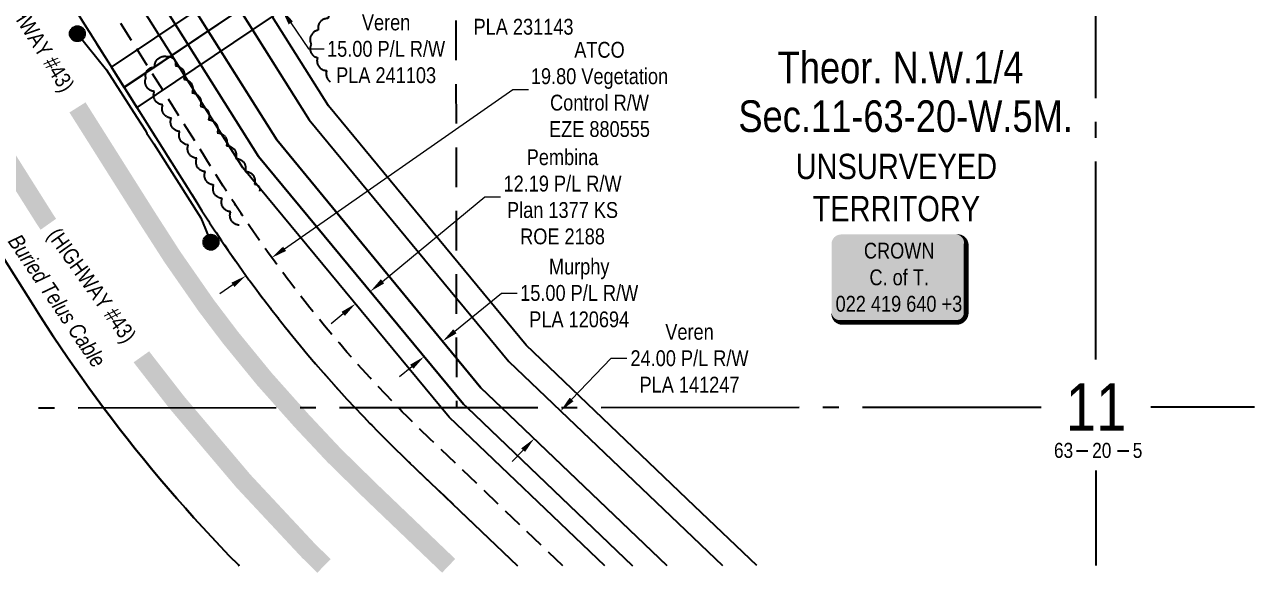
# Model space of a CAD drawing. Extents: x 504349 to 506323, y 6031064 to 6032969.
# Drawn here: x 505011 to 505787, y 6031948 to 6032296 of the extents above; entities that cross this region are included whole.
import ezdxf
from ezdxf.enums import TextEntityAlignment as Align

# ---------------------------------------------------------------- set-up
doc = ezdxf.new("R2010")
doc.units = 0
doc.header["$LTSCALE"] = 5
doc.header["$PDMODE"] = 34
doc.header["$PDSIZE"] = 0.03
for name, pattern in [('0', [1, 1, 0]), ('foc-FLOWLINE', [3.75, 2.5, -1.25]), ('foc-LSD', [8, 5, -3]), ('foc-QUARTERLINE', [33, 25, -3, 2, -3]), ('POWERLINE5', [7.8, 2.4, -0.6, 0.6, -0.6, 0.6, -0.6, 2.4])]:
    doc.linetypes.add(name, pattern=pattern)
doc.layers.get('Defpoints').update_dxf_attribs({"color": 9})
for name, color, linetype in [('10', 1, 'Continuous'), ('9', 3, 'Continuous'), ('AS-OWNER', 7, 'Continuous'), ('AS-POWER', 104, 'foc-POWER'), ('AS-POWER-EXISTING', 72, 'POWERLINE5'), ('AS-ROADS', 254, 'Continuous'), ('AS-TELEPHONE', 224, 'foc-TEL'), ('C-RW', 13, 'Continuous'), ('C-SYMBOL', 7, 'Continuous'), ('F-EZE', 190, 'foc-FLOWLINE'), ('F-RW', 190, 'Continuous'), ('L-SECLBL', 7, 'Continuous'), ('L-SECQ', 8, 'foc-QUARTERLINE'), ('L-SECTION-LSD', 7, 'foc-LSD'), ('L-TITLEDB', 4, 'Continuous'), ('L-TITLEDB-T', 4, 'Continuous'), ('L-UNS-T', 3, 'Continuous'), ('T-BUSH', 110, '0')]:
    doc.layers.add(name, color=color, linetype=linetype)
for name, color, linetype, lineweight in [('C-RW-T', 13, 'Continuous', 9), ('F-EZE-T', 190, 'Continuous', 9), ('F-RW-T', 190, 'Continuous', 9)]:
    doc.layers.add(name, color=color, linetype=linetype, lineweight=lineweight)
doc.styles.add('175L', font='ARIALN.TTF', dxfattribs={"height": 20})
doc.styles.add('80', font='ARIALN.TTF', dxfattribs={"height": 10})
doc.styles.add('80CG', font='ARIALN.TTF', dxfattribs={"height": 10})
doc.styles.add('80L', font='ARIALN.TTF', dxfattribs={"height": 10})
doc.styles.add('foc-LtypeFont', font='ARIALN.TTF', dxfattribs={"height": 7.35})
doc.styles.add('SIMPLEX', font='ARIALN.TTF')
doc.linetypes.add('foc-POWER', pattern='A,6,-1,["P",foc-LtypeFont,S=0.2,R=0,X=-0.625,Y=-0.75],-1.24,4', length=12.24)
doc.linetypes.add('foc-TEL', pattern='A,2,-1,["T",foc-LtypeFont,S=0.2,R=0,X=-0.425,Y=-0.75],-1.24,8', length=12.24)
doc.linetypes.add('foc-TEL-NOLINE', pattern='A,0,-2,["T",foc-LtypeFont,S=0.2,R=0,X=-0.425,Y=-0.75],-10.24', length=12.24)
doc.dimstyles.new('Compass 5 000', dxfattribs={"dimscale": 5, "dimtxt": 9, "dimasz": 2, "dimexe": 0.2, "dimexo": 0.0625, "dimgap": 0.5, "dimtad": 0, "dimtih": 1, "dimtoh": 1, "dimzin": 0, "dimdsep": 46, "dimtxsty": '80CG', "dimcen": 0.1, "dimse1": 1, "dimse2": 1, "dimclrd": 256, "dimclrt": 256, "dimaunit": 1, "dimadec": 4, "dimazin": 0, "dimtfac": 0.06, "dimtofl": 0, "dimtmove": 0, "dimatfit": 1, "dimfxl": 0.2, "dimtolj": 1, "dimtzin": 0, "dimlwd": -1, "dimarcsym": 0})

# ---------------------------------------------------------------- blocks, each defined once
blk = doc.blocks.new('L-SECLBL')
at = {"layer": '9', "color": 7}
for p, q in [((-5.08, -27.83), (-12.29, -27.83)), ((20.7, -27.83), (13.5, -27.83))]:
    blk.add_line(p, q, dxfattribs=at)
at = {"layer": '10', "color": 2, "style": 'SIMPLEX'}
blk.add_attdef('SEC', text='', height=30, dxfattribs=at).set_placement((0, 0), align=Align.MIDDLE)
at = {"layer": '10', "color": 5, "style": '80L'}
blk.add_attdef('TWP', text='', height=9.5, dxfattribs=at).set_placement((-14.43, -27.37), align=Align.MIDDLE_RIGHT)
blk.add_attdef('RGE', text='', height=9.5, dxfattribs=at).set_placement((3.62, -27.37), align=Align.MIDDLE_CENTER)
blk.add_attdef('MER', text='', height=9.5, dxfattribs=at).set_placement((23.17, -27.37), align=Align.MIDDLE_LEFT)
blk = doc.blocks.new('*U404')
h = blk.add_hatch(color=59)
edge = h.paths.add_edge_path()
edge.add_line((-36.5, -28.5), (36.5, -28.5))
edge.add_arc((36.5, -22.5), 6, 270, 360)
edge.add_line((42.5, -22.5), (42.5, 21))
edge.add_arc((36.5, 21), 6, 0, 90)
edge.add_line((36.5, 27), (-36.5, 27))
edge.add_arc((-36.5, 21), 6, 90, 180)
edge.add_line((-42.5, 21), (-42.5, -22.5))
edge.add_arc((-36.5, -22.5), 6, 180, 270)
at = {"color": 1, "flags": 128}
blk.add_lwpolyline([(-36.5, -28.5, 3, 3, 0), (36.5, -28.5, 3, 3, 0.414214), (42.5, -22.5, 3, 3, 0), (42.5, 21, 3, 0, 0.414214), (36.5, 27, 0, 0, 0), (-36.5, 27, 0, 0, 0.414214), (-42.5, 21, 0, 0, 0), (-42.5, -22.5, 0, 3, 0.414214)], format="xyseb", close=True, dxfattribs=at)
blk.add_lwpolyline([(-37.6, -6.82, 0, 7.5, 0), (0, 0, 0, 0, 0)], format="xyseb", dxfattribs=at)
at = {"color": 1, "style": '80'}
blk.add_attdef('ENTER_TEXT_001', (-35.99, -5), '', height=10, dxfattribs=at)
blk = doc.blocks.new('POWERPOLE')
h = blk.add_hatch(color=255)
edge = h.paths.add_edge_path()
edge.add_arc((0, 0), 0.96, 0, 360)
at = {"linetype": 'Continuous'}
for p, q in [((0.68, -0.68), (-0.68, 0.68)), ((-0.68, -0.68), (0.68, 0.68))]:
    blk.add_line(p, q, dxfattribs=at)
blk.add_circle((0, 0), 0.96, dxfattribs=at)
blk = doc.blocks.new('*D634')
at = {"layer": 'Defpoints', "color": 0, "transparency": 16777216}
for p in [(505204.89, 6032156.59), (505195.49, 6032148.83), (505228.72, 6032127.75)]:
    blk.add_point(p, dxfattribs=at)
at = {"layer": 'F-RW-T', "transparency": 16777216}
for p, q in [((505236.43, 6032134.12), (505300.93, 6032187.43)), ((505300.93, 6032187.43), (505310.93, 6032187.43)), ((505211.62, 6032113.62), (505203.91, 6032107.25))]:
    blk.add_line(p, q, dxfattribs=at)
for points in [[(505235.37, 6032135.41), (505237.49, 6032132.84), (505228.72, 6032127.75)], [(505210.56, 6032114.9), (505212.68, 6032112.33), (505219.33, 6032119.99)]]:
    blk.add_solid(points, dxfattribs=at)
at = {"layer": 'F-RW-T', "transparency": 16777216, "insert": (505350.02, 6032187.43), "char_height": 10, "attachment_point": 5, "style": '80CG'}
blk.add_mtext('\\A1;Pembina\\P12.19 P/L R/W\\PPlan 1377 KS\\PROE 2188', dxfattribs=at)
blk = doc.blocks.new('*D710')
at = {"layer": 'Defpoints', "color": 0, "transparency": 16777216}
for p in [(505251.41, 6032124.13), (505239.68, 6032114.49), (505274.35, 6032096.23)]:
    blk.add_point(p, dxfattribs=at)
at = {"layer": 'F-RW-T', "transparency": 16777216}
for p, q in [((505282.08, 6032102.58), (505311.46, 6032126.74)), ((505311.46, 6032126.74), (505321.46, 6032126.74)), ((505254.91, 6032080.23), (505247.18, 6032073.88))]:
    blk.add_line(p, q, dxfattribs=at)
for points in [[(505281.02, 6032103.87), (505283.14, 6032101.29), (505274.35, 6032096.23)], [(505253.85, 6032081.52), (505255.96, 6032078.95), (505262.63, 6032086.59)]]:
    blk.add_solid(points, dxfattribs=at)
at = {"layer": 'F-RW-T', "transparency": 16777216, "insert": (505360.54, 6032126.74), "char_height": 10, "attachment_point": 5, "style": '80CG'}
blk.add_mtext('\\A1;Murphy\\P15.00 P/L R/W\\PPLA 120694', dxfattribs=at)
blk = doc.blocks.new('*D726')
at = {"layer": 'Defpoints', "color": 0, "transparency": 16777216}
for p in [(505158.88, 6032159.78), (505142.66, 6032148.45), (505166.43, 6032148.97)]:
    blk.add_point(p, dxfattribs=at)
at = {"layer": 'F-EZE-T', "transparency": 16777216}
for p, q in [((505174.63, 6032154.69), (505318.55, 6032255.21)), ((505318.55, 6032255.21), (505328.55, 6032255.21)), ((505142.01, 6032131.91), (505133.81, 6032126.18))]:
    blk.add_line(p, q, dxfattribs=at)
for points in [[(505173.67, 6032156.06), (505175.58, 6032153.33), (505166.43, 6032148.97)], [(505141.05, 6032133.28), (505142.96, 6032130.54), (505150.21, 6032137.64)]]:
    blk.add_solid(points, dxfattribs=at)
at = {"layer": 'F-EZE-T', "transparency": 16777216, "insert": (505373.35, 6032255.21), "char_height": 10, "attachment_point": 5, "style": '80CG'}
blk.add_mtext('\\A1;ATCO\\P19.80 Vegetation \\PControl R/W\\PEZE 880555', dxfattribs=at)
blk = doc.blocks.new('*D761')
at = {"layer": 'C-RW-T', "transparency": 16777216}
for p, q in [((505355.72, 6032059.55), (505380.61, 6032085.59)), ((505380.61, 6032085.59), (505390.61, 6032085.59)), ((505325.16, 6032027.57), (505318.25, 6032020.34))]:
    blk.add_line(p, q, dxfattribs=at)
for points in [[(505354.51, 6032060.7), (505356.92, 6032058.4), (505348.81, 6032052.32)], [(505323.95, 6032028.72), (505326.36, 6032026.42), (505332.07, 6032034.8)]]:
    blk.add_solid(points, dxfattribs=at)
at = {"layer": 'Defpoints', "color": 0, "transparency": 16777216}
for p in [(505324.48, 6032075.57), (505307.74, 6032058.05), (505348.81, 6032052.32)]:
    blk.add_point(p, dxfattribs=at)
at = {"layer": 'C-RW-T', "transparency": 16777216, "insert": (505430.15, 6032085.59), "char_height": 10, "attachment_point": 5, "style": '80CG'}
blk.add_mtext('\\A1;Veren\\P24.00 P/L R/W\\PPLA 141247', dxfattribs=at)
blk = doc.blocks.new('*D763')
at = {"layer": 'C-RW-T', "transparency": 16777216}
for p, q in [((505224.45, 6032388.45), (505218.86, 6032396.74)), ((505243.99, 6032359.43), (505276.31, 6032311.44)), ((505276.31, 6032311.44), (505286.31, 6032311.44))]:
    blk.add_line(p, q, dxfattribs=at)
for points in [[(505225.83, 6032389.38), (505223.06, 6032387.52), (505230.03, 6032380.15)], [(505245.38, 6032360.36), (505242.61, 6032358.49), (505238.41, 6032367.72)]]:
    blk.add_solid(points, dxfattribs=at)
at = {"layer": 'Defpoints', "color": 0, "transparency": 16777216}
for p in [(505238.41, 6032367.72), (505185.22, 6032349.97), (505193.59, 6032337.54)]:
    blk.add_point(p, dxfattribs=at)
at = {"layer": 'C-RW-T', "transparency": 16777216, "insert": (505325.4, 6032311.44), "char_height": 10, "attachment_point": 5, "style": '80CG', "bg_fill": 3, "box_fill_scale": 1.1, "bg_fill_color": 256, "bg_fill_true_color": 13158600, "bg_fill_transparency": 0}
blk.add_mtext('\\A1;Veren\\P15.00 P/L R/W\\PPLA 231143', dxfattribs=at)
blk = doc.blocks.new('*D764')
at = {"layer": 'C-RW-T', "transparency": 16777216}
for p, q in [((505158.96, 6032326.29), (505153.37, 6032334.59)), ((505178.52, 6032297.28), (505189.6, 6032280.84)), ((505189.6, 6032280.84), (505199.6, 6032280.84))]:
    blk.add_line(p, q, dxfattribs=at)
for points in [[(505160.34, 6032327.23), (505157.58, 6032325.36), (505164.55, 6032318)], [(505179.9, 6032298.21), (505177.13, 6032296.35), (505172.93, 6032305.57)]]:
    blk.add_solid(points, dxfattribs=at)
at = {"layer": 'Defpoints', "color": 0, "transparency": 16777216}
for p in [(505252.44, 6032377.25), (505260.82, 6032364.82), (505172.93, 6032305.57)]:
    blk.add_point(p, dxfattribs=at)
at = {"layer": 'C-RW-T', "transparency": 16777216, "insert": (505238.68, 6032280.84), "char_height": 10, "attachment_point": 5, "style": '80CG'}
blk.add_mtext('\\A1;Veren\\P15.00 P/L R/W\\PPLA 241103', dxfattribs=at)

msp = doc.modelspace()

# ---------------------------------------------------------------- hatches: boundary and pattern name
at = {"layer": 'AS-ROADS'}
h = msp.add_hatch(color=256, dxfattribs=at)
h.dxf.hatch_style = 1
h.paths.add_polyline_path([(504992.185, 6032228.152), (504962.228, 6032280.546), (504957.266, 6032288.965), (504953.998, 6032298.997), (504953.251, 6032307.766), (504954.594, 6032320.509), (504963.042, 6032324.927), (504966.85, 6032325.257), (504975.434, 6032323.184), (504981.242, 6032319.773), (504996.581, 6032304.672), (505019.98, 6032270.838), (505026.845, 6032282.125), (505022.916, 6032291.076), (505007.561, 6032316.604), (505000.433, 6032329.346), (504998.394, 6032336.098), (504998.019, 6032340.751), (504998.877, 6032345.43), (505000.258, 6032347.877), (505016.147, 6032361.152), (505005.528, 6032373.335), (505005.399, 6032366.645), (505003.472, 6032362.432), (504996.518, 6032357.242), (504993.275, 6032356.379), (504988.755, 6032357.017), (504982.058, 6032361.105), (504979.083, 6032364.53), (504959.929, 6032388.764), (504955.065, 6032392.042), (504949.681, 6032382.726), (504958.112, 6032368.569), (504962.893, 6032355.522), (504963.796, 6032348.084), (504962.553, 6032341.362), (504959.57, 6032337.845), (504953.165, 6032333.927), (504946.212, 6032333.956), (504937.919, 6032336.567), (504927.826, 6032343.523), (504920.737, 6032351.281), (504889.168, 6032396.816), (504874.892, 6032396.902), (504915.313, 6032328.899), (504917.623, 6032321.761), (504918.13, 6032315.261), (504916.444, 6032309.563), (504913.326, 6032306.445), (504907.007, 6032304.205), (504912.206, 6032297.4), (504919.709, 6032300.576), (504925.304, 6032300.695), (504933.27, 6032297.08), (504938.706, 6032292.188), (504990.033, 6032222.802)])

# ---------------------------------------------------------------- linework, layer by layer
at = {"layer": 'AS-POWER', "flags": 128}
msp.add_lwpolyline([(505043.848, 6032290.454), (505062.181, 6032267.554), (505081.29, 6032237.746), (505086.807, 6032229.379), (505087.742, 6032227.385), (505088.729, 6032226.006), (505092.055, 6032220.852), (505106.37, 6032198.35), (505121.664, 6032174.192), (505128.141, 6032158.821)], dxfattribs=at)
at = {"layer": 'AS-ROADS', "const_width": 11.994, "flags": 128}
for points in [[(504758.582, 6032697.099), (504803.296, 6032626.131), (504861.442, 6032533.684), (504915.574, 6032447.694), (504955.352, 6032384.5), (505022.752, 6032277.455), (505087.895, 6032174.255), (505103.727, 6032149.645), (505125.115, 6032118.897), (505140.583, 6032098.483), (505161.925, 6032072.399), (505185.255, 6032046.241), (505205.849, 6032024.288), (505229.449, 6032001.145), (505278.152, 6031954.55)], [(505199.492, 6031954.492), (505189.75, 6031964.007), (505148.625, 6032008.04), (505106.517, 6032057.782), (505077.217, 6032095.481), (505047.567, 6032136.862), (505023.117, 6032173.785), (504956.506, 6032279.516), (504882.551, 6032396.769), (504821.203, 6032494.11), (504759.934, 6032591.502), (504758.697, 6032593.468)]]:
    msp.add_lwpolyline(points, dxfattribs=at)
at = {"layer": 'AS-TELEPHONE', "linetype": 'foc-TEL-NOLINE', "flags": 128}
msp.add_lwpolyline([(504758.77, 6032527.281), (505016.163, 6032118.906), (505020.331, 6032112.092), (505024.574, 6032105.536), (505028.869, 6032099.014), (505033.216, 6032092.525), (505037.614, 6032086.071), (505042.063, 6032079.653), (505046.563, 6032073.271), (505051.114, 6032066.924), (505055.715, 6032060.613), (505060.372, 6032054.326), (505065.288, 6032047.811), (505070.265, 6032041.324), (505075.296, 6032034.878), (505080.38, 6032028.474), (505085.517, 6032022.113), (505090.707, 6032015.794), (505095.95, 6032009.519), (505101.244, 6032003.289), (505106.59, 6031997.102), (505111.987, 6031990.959), (505117.435, 6031984.862), (505122.934, 6031978.81), (505128.483, 6031972.804), (505134.081, 6031966.845), (505139.729, 6031960.933), (505145.426, 6031955.068), (505146.032, 6031954.454)], dxfattribs=at)
at = {"layer": 'C-RW', "flags": 128}
for points in [[(505769.832, 6032958.981), (505612.51, 6032852.438), (505678.368, 6032755.192), (505602.097, 6032703.126), (505580.445, 6032680.442), (505571.466, 6032671.035), (505330.57, 6032508.31), (505375.334, 6032442.003), (505166.695, 6032301.37), (505081.39, 6032243.949), (505073.393, 6032256.638), (505158.323, 6032313.807), (505354.514, 6032446.049), (505309.758, 6032512.344), (505561.736, 6032682.554), (505569.6, 6032690.794), (505592.342, 6032714.619), (505657.579, 6032759.153), (505591.69, 6032856.445), (505743.066, 6032958.961)], [(505769.94, 6032958.981), (505612.547, 6032852.387), (505661.588, 6032779.975), (505582.619, 6032726.068), (505563.276, 6032705.803), (505552.041, 6032694.032), (505288.982, 6032516.34), (505333.756, 6032450.018), (505159.835, 6032332.872), (505167.85, 6032320.153), (505146.322, 6032305.656), (505190.091, 6032236.152), (505316.174, 6032083.506), (505422.944, 6031981.471), (505450.98, 6031954.676)], [(505472.662, 6031954.692), (505433.302, 6031992.309), (505327.171, 6032093.734), (505202.265, 6032244.953), (505166.736, 6032301.329), (505188.288, 6032315.842), (505180.272, 6032328.562), (505354.579, 6032445.968), (505309.794, 6032512.306), (505561.771, 6032682.513), (505574.121, 6032695.451), (505592.375, 6032714.575), (505682.377, 6032776.014), (505633.367, 6032848.381), (505785.492, 6032951.407)]]:
    msp.add_lwpolyline(points, dxfattribs=at)
at = {"layer": 'C-RW'}
msp.add_lwpolyline([(505167.85, 6032320.153), (505073.422, 6032256.592), (505065.458, 6032269.277), (505147.412, 6032324.465), (505100.166, 6032399.434), (505112.574, 6032407.863), (505167.85, 6032320.153)], close=True, dxfattribs=at)
msp.add_lwpolyline([(505415.933, 6031954.651), (505311.443, 6032054.504), (505298.456, 6032066.924), (505169.798, 6032223.362), (505101.942, 6032331.033), (505079.48, 6032366.674), (505099.09, 6032380.531), (505118.324, 6032350.087), (505118.198, 6032350.287), (505118.324, 6032350.087), (505190.111, 6032236.147), (505316.174, 6032083.506), (505422.944, 6031981.471), (505450.98, 6031954.676)], dxfattribs=at)
at = {"layer": 'F-EZE', "flags": 128}
msp.add_lwpolyline([(505350.175, 6031954.602), (505266.566, 6032034.475), (505264.611, 6032036.356), (505261.696, 6032039.167), (505259.327, 6032041.481), (505256.887, 6032043.873), (505254.095, 6032046.643), (505252.118, 6032048.614), (505248.907, 6032051.853), (505247.389, 6032053.392), (505243.762, 6032057.111), (505242.692, 6032058.212), (505238.687, 6032062.387), (505238.055, 6032063.053), (505233.416, 6032067.962), (505228.519, 6032073.241), (505223.613, 6032078.622), (505218.753, 6032084.045), (505213.94, 6032089.508), (505209.175, 6032095.013), (505204.46, 6032100.557), (505199.792, 6032106.142), (505195.171, 6032111.77), (505190.6, 6032117.435), (505186.149, 6032123.052), (505185.895, 6032123.377), (505181.681, 6032128.789), (505181.384, 6032129.175), (505177.271, 6032134.554), (505176.924, 6032135.014), (505172.912, 6032140.353), (505172.521, 6032140.882), (505168.596, 6032146.202), (505168.158, 6032146.802), (505164.342, 6032152.071), (505163.86, 6032152.746), (505160.136, 6032157.98), (505159.611, 6032158.73), (505155.971, 6032163.942), (505155.404, 6032164.764), (505151.865, 6032169.927), (505151.257, 6032170.826), (505147.817, 6032175.939), (505147.168, 6032176.918), (505143.808, 6032182.004), (505143.123, 6032183.055), (505139.868, 6032188.078), (505139.141, 6032189.219), (505135.948, 6032194.235), (505035.078, 6032354.251), (505030.53, 6032361.497), (505014.159, 6032350.326), (505018.337, 6032343.698), (505073.422, 6032256.592), (505119.251, 6032183.88), (505122.452, 6032178.584), (505123.22, 6032177.379), (505126.53, 6032172.27), (505127.263, 6032171.146), (505130.665, 6032165.997), (505131.36, 6032164.948), (505134.853, 6032159.756), (505135.51, 6032158.786), (505139.097, 6032153.553), (505139.713, 6032152.659), (505143.394, 6032147.388), (505143.969, 6032146.568), (505147.745, 6032141.259), (505148.277, 6032140.515), (505152.149, 6032135.17), (505152.637, 6032134.5), (505156.606, 6032129.12), (505157.049, 6032128.521), (505161.116, 6032123.109), (505161.513, 6032122.583), (505165.677, 6032117.137), (505166.027, 6032116.681), (505170.292, 6032111.204), (505170.592, 6032110.819), (505175.145, 6032105.075), (505179.823, 6032099.277), (505184.552, 6032093.518), (505189.33, 6032087.8), (505194.157, 6032082.126), (505199.034, 6032076.492), (505203.959, 6032070.9), (505208.932, 6032065.351), (505213.952, 6032059.845), (505218.97, 6032054.436), (505223.687, 6032049.444), (505224.371, 6032048.724), (505228.454, 6032044.468), (505229.58, 6032043.309), (505233.26, 6032039.536), (505234.836, 6032037.937), (505238.106, 6032034.64), (505240.139, 6032032.613), (505242.991, 6032029.783), (505245.487, 6032027.335), (505247.914, 6032024.966), (505250.882, 6032022.103), (505252.871, 6032020.19), (505321.549, 6031954.582)], dxfattribs=at)
at = {"layer": 'F-RW'}
for points in [[(504945.361, 6032550.989), (505015.577, 6032439.515), (505016.167, 6032438.578), (505025.17, 6032424.285), (505025.776, 6032423.323), (505033.174, 6032411.584), (505033.785, 6032410.615), (505042.77, 6032396.363), (505043.509, 6032395.221), (505052.591, 6032380.758), (505053.883, 6032378.705), (505054.195, 6032378.207), (505058.194, 6032371.862), (505059.48, 6032369.818), (505158.252, 6032213.019), (505287.453, 6032056.686), (505289.743, 6032054.488), (505394.235, 6031954.635)], [(505376.617, 6031954.622), (505278.514, 6032048.372), (505273.463, 6032054.477), (505148.356, 6032205.866), (505049.472, 6032362.837), (505048.226, 6032364.816), (505044.23, 6032371.159), (505043.874, 6032371.723), (505042.623, 6032373.711), (505033.535, 6032388.162), (505032.578, 6032389.679), (505023.804, 6032403.586), (505022.973, 6032404.906), (505015.797, 6032416.297), (505014.97, 6032417.61), (505006.189, 6032431.551)], [(505394.235, 6031954.635), (505289.743, 6032054.488), (505287.453, 6032056.686), (505158.252, 6032213.019), (505059.481, 6032369.819)], [(505079.48, 6032366.674), (505169.798, 6032223.362), (505298.456, 6032066.924), (505311.443, 6032054.504), (505415.933, 6031954.651)]]:
    msp.add_lwpolyline(points, dxfattribs=at)
at = {"layer": 'L-SECQ', "flags": 128}
for points in [[(505686.663, 6032084.78), (505686.49, 6032857.088)], [(504879.349, 6032054.206), (505652.075, 6032054.77)], [(505721.32, 6032054.821), (505786.648, 6032054.869)], [(505686.83, 6031954.848), (505686.753, 6032014.817)]]:
    msp.add_lwpolyline(points, dxfattribs=at)
at = {"layer": 'L-SECTION-LSD'}
msp.add_line((505282.06, 6032858.678), (505283.025, 6032054.501), dxfattribs=at)
at = {"layer": 'L-TITLEDB'}
for points in [[(504797.585, 6032694.23), (505119.251, 6032183.88), (505122.451, 6032178.585), (505123.218, 6032177.381), (505126.529, 6032172.272), (505127.262, 6032171.148), (505130.663, 6032165.998), (505131.359, 6032164.949), (505134.852, 6032159.757), (505135.508, 6032158.787), (505139.095, 6032153.555), (505139.711, 6032152.661), (505143.393, 6032147.389), (505143.967, 6032146.57), (505147.744, 6032141.261), (505148.275, 6032140.516), (505152.147, 6032135.171), (505152.635, 6032134.501), (505156.605, 6032129.121), (505157.048, 6032128.523), (505161.114, 6032123.11), (505161.512, 6032122.584), (505165.676, 6032117.138), (505166.025, 6032116.683), (505170.29, 6032111.206), (505170.591, 6032110.821), (505175.143, 6032105.076), (505179.822, 6032099.278), (505184.55, 6032093.519), (505189.329, 6032087.801), (505194.156, 6032082.127), (505199.032, 6032076.493), (505203.958, 6032070.902), (505208.931, 6032065.352), (505213.951, 6032059.846), (505218.968, 6032054.437), (505223.686, 6032049.446), (505224.369, 6032048.726), (505228.452, 6032044.47), (505229.578, 6032043.31), (505233.258, 6032039.537), (505234.834, 6032037.939), (505238.104, 6032034.642), (505240.137, 6032032.614), (505242.989, 6032029.785), (505245.486, 6032027.337), (505247.913, 6032024.967), (505250.881, 6032022.105), (505252.87, 6032020.191), (505321.549, 6031954.582)], [(505146.033, 6031954.453), (505145.426, 6031955.068), (505139.729, 6031960.933), (505134.081, 6031966.845), (505128.483, 6031972.804), (505122.934, 6031978.81), (505117.435, 6031984.862), (505111.987, 6031990.959), (505106.59, 6031997.102), (505101.244, 6032003.289), (505095.95, 6032009.519), (505090.707, 6032015.794), (505085.517, 6032022.113), (505080.38, 6032028.474), (505075.296, 6032034.878), (505070.265, 6032041.324), (505065.288, 6032047.811), (505060.372, 6032054.326), (505055.715, 6032060.613), (505051.114, 6032066.924), (505046.563, 6032073.271), (505042.063, 6032079.653), (505037.614, 6032086.071), (505033.216, 6032092.525), (505028.869, 6032099.014), (505024.574, 6032105.536), (505020.331, 6032112.092), (505016.163, 6032118.906), (504758.77, 6032527.281)]]:
    msp.add_lwpolyline(points, dxfattribs=at)
at = {"layer": 'T-BUSH', "flags": 128}
for points in [[(505631.505, 6032637.848, 0.5205671), (505626.244, 6032646.346, 0.5205671), (505620.145, 6032654.217, 0.5205671), (505613.473, 6032661.659, 0.5205671), (505606.802, 6032669.1, 0.5205671), (505600.13, 6032676.542, 0.5205671), (505593.458, 6032683.984, 0.5205671), (505586.457, 6032688.414, 0.5205671), (505579.471, 6032682.419, 0.5205671), (505585.51, 6032674.455, 0.5205671), (505591.549, 6032666.491, 0.5205671), (505584.198, 6032660.051, 0.5205671), (505576.524, 6032653.647, 0.5205671), (505569.884, 6032656.131, 0.5205671), (505563.884, 6032664.125, 0.5205671), (505556.627, 6032665.23, 0.5205671), (505548.19, 6032659.872, 0.5205671), (505539.753, 6032654.514, 0.5205671), (505531.316, 6032649.155, 0.5205671), (505522.879, 6032643.797, 0.5205671), (505514.442, 6032638.439, 0.5205671), (505506.005, 6032633.08, 0.5205671), (505497.568, 6032627.722, 0.5205671), (505489.131, 6032622.364, 0.5205671), (505480.694, 6032617.005, 0.5205671), (505472.257, 6032611.647, 0.5205671), (505468.333, 6032604.658, 0.5205671), (505460.002, 6032599.137, 0.5205671), (505451.67, 6032593.615, 0.5205671), (505443.339, 6032588.094, 0.5205671), (505435.008, 6032582.572, 0.5205671), (505426.677, 6032577.051, 0.5205671), (505418.346, 6032571.529, 0.5205671), (505410.015, 6032566.008, 0.5205671), (505401.684, 6032560.486, 0.5205671), (505393.353, 6032554.964, 0.5205671), (505385.022, 6032549.443, 0.5205671), (505376.691, 6032543.921, 0.5205671), (505368.359, 6032538.4, 0.5205671), (505360.028, 6032532.878, 0.5205671), (505351.697, 6032527.357, 0.5205671), (505343.563, 6032521.684, 0.5205671), (505340.387, 6032512.208, 0.5205671), (505340.581, 6032503.077, 0.5205671), (505343.458, 6032494.813, 0.5205671), (505340.285, 6032487.752, 0.5205671), (505345.92, 6032479.497, 0.5205671), (505351.555, 6032471.243, 0.5205671), (505357.502, 6032464.277, 0.5205671), (505365.905, 6032467.245, 0.5205671), (505371.973, 6032459.303, 0.5205671), (505378.041, 6032451.361, 0.5205671), (505384.109, 6032443.419, 0.5205671), (505378.492, 6032437.131, 0.5205671), (505370.459, 6032431.184, 0.5205671), (505362.425, 6032425.238, 0.5205671), (505354.677, 6032420.848, 0.5205671), (505349.122, 6032428.557, 0.5205671), (505340.827, 6032422.981, 0.5205671), (505332.532, 6032417.406, 0.5205671), (505324.237, 6032411.83, 0.5205671), (505315.943, 6032406.254, 0.5205671), (505307.648, 6032400.678, 0.5205671), (505299.353, 6032395.102, 0.5205671), (505291.058, 6032389.527, 0.5205671), (505282.763, 6032383.951, 0.5205671), (505274.468, 6032378.375, 0.5205671), (505266.173, 6032372.799, 0.5205671), (505257.878, 6032367.223, 0.5205671), (505249.583, 6032361.648, 0.5205671), (505241.289, 6032356.072, 0.5205671), (505232.994, 6032350.496, 0.5205671), (505224.699, 6032344.92, 0.5205671), (505216.404, 6032339.344, 0.5205671), (505211.369, 6032332.24, 0.5205671), (505212.389, 6032322.297, 0.5205671), (505213.408, 6032312.355, 0.5205671), (505210.97, 6032304.336, 0.5205671), (505201.984, 6032299.961, 0.5205671), (505195.901, 6032292.652, 0.5205671), (505191.431, 6032283.712, 0.5205671), (505195.418, 6032275.406, 0.5205671), (505201.17, 6032267.233, 0.3416502), (505203.46, 6032260.127, 0.3416502)], [(505145.963, 6032169.593, -0.5205671), (505140.611, 6032178.034, -0.5205671), (505135.26, 6032186.476, -0.5205671), (505129.909, 6032194.917, -0.5205671), (505124.557, 6032203.359, -0.5205671), (505119.206, 6032211.8, -0.5205671), (505113.855, 6032220.242, -0.5205671), (505108.503, 6032228.683, -0.5205671), (505103.152, 6032237.125, -0.5205671), (505097.801, 6032245.566, -0.5205671), (505092.449, 6032254.007, -0.5205671), (505087.098, 6032262.449, -0.5205671), (505092.736, 6032269.375, -0.5205671), (505100.172, 6032276.053, -0.5205671), (505105.77, 6032270.276, -0.5205671), (505110.961, 6032261.734, -0.5205671), (505116.151, 6032253.193, -0.5205671), (505121.341, 6032244.652, -0.5205671), (505126.532, 6032236.11, -0.5205671), (505132.071, 6032227.801, -0.5205671), (505137.945, 6032219.715, -0.5205671), (505143.818, 6032211.628, -0.5205671), (505149.692, 6032203.541, -0.5205671), (505155.566, 6032195.454, -0.5205671), (505158.77, 6032191.042, -0.5205671)]]:
    msp.add_lwpolyline(points, format="xyb", dxfattribs=at)

# ---------------------------------------------------------------- block references
at = {"layer": 'AS-OWNER'}
ref = msp.add_blockref('*U404', (505562.272, 6032136.731), dxfattribs=dict(at, xscale=0.999473, yscale=0.999473, zscale=0.999473))
ref.add_attrib('ENTER_TEXT_001', 'CROWN', (505540.223, 6032148.497), dxfattribs={"layer": '0', "color": 1, "height": 9.9947, "style": '80'})
ref.add_attrib('ENTER_TEXT_002', 'C. of T.', (505543.717, 6032131.662), dxfattribs={"layer": '0', "color": 1, "height": 9.9947, "style": '80'})
ref.add_attrib('ENTER_TEXT_003', '022 419 640 +3', (505522.357, 6032114.964), dxfattribs={"layer": '0', "color": 1, "height": 9.99473, "style": '80'})
at = {"layer": 'AS-POWER-EXISTING', "xscale": 4.999999999999926, "yscale": 4.999999999999926, "zscale": 4.999999999999926}
for p in [(505043.848, 6032290.454), (505128.141, 6032158.821)]:
    msp.add_blockref('POWERPOLE', p, dxfattribs=at)
at = {"layer": 'AS-POWER-EXISTING', "color": 6, "xscale": 4.999999999999932, "yscale": 4.999999999999932, "zscale": 4.999999999999932}
for p in [(505043.848, 6032290.454), (505128.141, 6032158.821)]:
    msp.add_blockref('POWERPOLE', p, dxfattribs=at)
at = {"layer": 'L-SECLBL'}
msp.add_blockref('L-SECLBL', (505686.701, 6032054.796), dxfattribs=at).add_auto_attribs({'SEC': '11', 'TWP': '63', 'RGE': '20', 'MER': '5'})

# ---------------------------------------------------------------- texts
at = {"layer": 'C-SYMBOL', "color": 3, "insert": (505563.375, 6032279.123), "char_height": 19.97899, "width": 218.60783, "attachment_point": 2, "line_spacing_factor": 0.922857, "style": '175L'}
msp.add_mtext('Theor. N.W.1/4\\P Sec.11-63-20-W.5M.', dxfattribs=at)
at = {"layer": 'L-UNS-T', "color": 3, "insert": (505560.69, 6032193.222), "char_height": 15.98319, "attachment_point": 5, "style": '80L'}
msp.add_mtext_dynamic_manual_height_columns('UNSURVEYED TERRITORY', width=126.34716, gutter_width=47.475, heights=[0], dxfattribs=at)

# ---------------------------------------------------------------- dimensions: what is measured, and where the dimension line sits
at = {"layer": 'C-RW-T', "color": 3}
dim = msp.add_linear_dim(base=(505172.927, 6032305.571), p1=(505252.443, 6032377.248), p2=(505260.823, 6032364.817), angle=303.981801, text='Veren\\P15.00 P/L R/W\\PPLA 241103', dimstyle='Compass 5 000', dxfattribs=at)
dim.commit()
dim.dimension.update_dxf_attribs({"geometry": '*D764', "text_midpoint": (505238.684, 6032280.839), "dimtype": 161})
at = {"layer": 'C-RW-T'}
dim = msp.add_linear_dim(base=(505348.809, 6032052.318), p1=(505307.736, 6032058.049), p2=(505324.479, 6032075.569), angle=46.299054, text='Veren\\P24.00 P/L R/W\\PPLA 141247', dimstyle='Compass 5 000', dxfattribs=at)
dim.commit()
dim.dimension.update_dxf_attribs({"geometry": '*D761', "text_midpoint": (505430.147, 6032085.592), "dimtype": 161})
at = {"layer": 'F-EZE-T', "color": 5}
dim = msp.add_linear_dim(base=(505166.43, 6032148.966), p1=(505142.656, 6032148.446), p2=(505158.88, 6032159.777), angle=34.931034, text='ATCO\\P19.80 Vegetation \\PControl R/W\\PEZE 880555', dimstyle='Compass 5 000', dxfattribs=at)
dim.commit()
dim.dimension.update_dxf_attribs({"geometry": '*D726', "text_midpoint": (505373.351, 6032255.208), "dimtype": 161})
at = {"layer": 'F-RW-T'}
dim = msp.add_linear_dim(base=(505228.721, 6032127.752), p1=(505195.491, 6032148.828), p2=(505204.886, 6032156.592), angle=39.571908, text='Pembina\\P12.19 P/L R/W\\PPlan 1377 KS\\PROE 2188', dimstyle='Compass 5 000', dxfattribs=at)
dim.commit()
dim.dimension.update_dxf_attribs({"geometry": '*D634', "text_midpoint": (505350.018, 6032187.431), "dimtype": 161})
at = {"layer": 'F-RW-T', "color": 5}
dim = msp.add_linear_dim(base=(505274.355, 6032096.229), p1=(505239.683, 6032114.487), p2=(505251.408, 6032124.13), angle=39.434614, text='Murphy\\P15.00 P/L R/W\\PPLA 120694', dimstyle='Compass 5 000', dxfattribs=at)
dim.commit()
dim.dimension.update_dxf_attribs({"geometry": '*D710', "text_midpoint": (505360.545, 6032126.744), "dimtype": 161})

# ---------------------------------------------------------------- next in the draw order: texts
at = {"layer": 'AS-TELEPHONE', "insert": (505007.877, 6032164.994), "char_height": 10, "attachment_point": 1, "rotation": 304.079575, "style": '80L', "bg_fill": 3, "box_fill_scale": 1.15, "bg_fill_color": 256, "bg_fill_true_color": 256, "bg_fill_transparency": 0}
msp.add_mtext_dynamic_manual_height_columns('{\\fArial Narrow|b0|i1|c0|p34;Buried Telus Cable}', width=97.23506, gutter_width=50, heights=[0], dxfattribs=at)
at = {"layer": 'L-TITLEDB-T', "insert": (504997.416, 6032329.517), "char_height": 9.99473, "attachment_point": 1, "rotation": 302.238036, "style": '80L', "bg_fill": 2}
msp.add_mtext_dynamic_manual_height_columns('(HIGHWAY #43)', width=92.21196, gutter_width=49.974, heights=[0], dxfattribs=at)

# ---------------------------------------------------------------- next in the draw order: dimensions: what is measured, and where the dimension line sits
at = {"layer": 'C-RW-T', "color": 3}
dim = msp.add_linear_dim(base=(505238.407, 6032367.719), p1=(505185.22, 6032349.97), p2=(505193.595, 6032337.536), angle=303.962587, text='Veren\\P15.00 P/L R/W\\PPLA 231143', dimstyle='Compass 5 000', override={"dimtfill": 1}, dxfattribs=at)
dim.commit()
dim.dimension.update_dxf_attribs({"geometry": '*D763', "text_midpoint": (505325.398, 6032311.444), "dimtype": 161})

# ---------------------------------------------------------------- next in the draw order: texts
at = {"layer": 'L-TITLEDB-T', "insert": (505032.551, 6032169.016), "char_height": 9.99473, "attachment_point": 1, "rotation": 305.413487, "style": '80L', "bg_fill": 2}
msp.add_mtext_dynamic_manual_height_columns('(HIGHWAY #43)', width=92.21196, gutter_width=49.974, heights=[0], dxfattribs=at)

doc.saveas('drawing.dxf')
